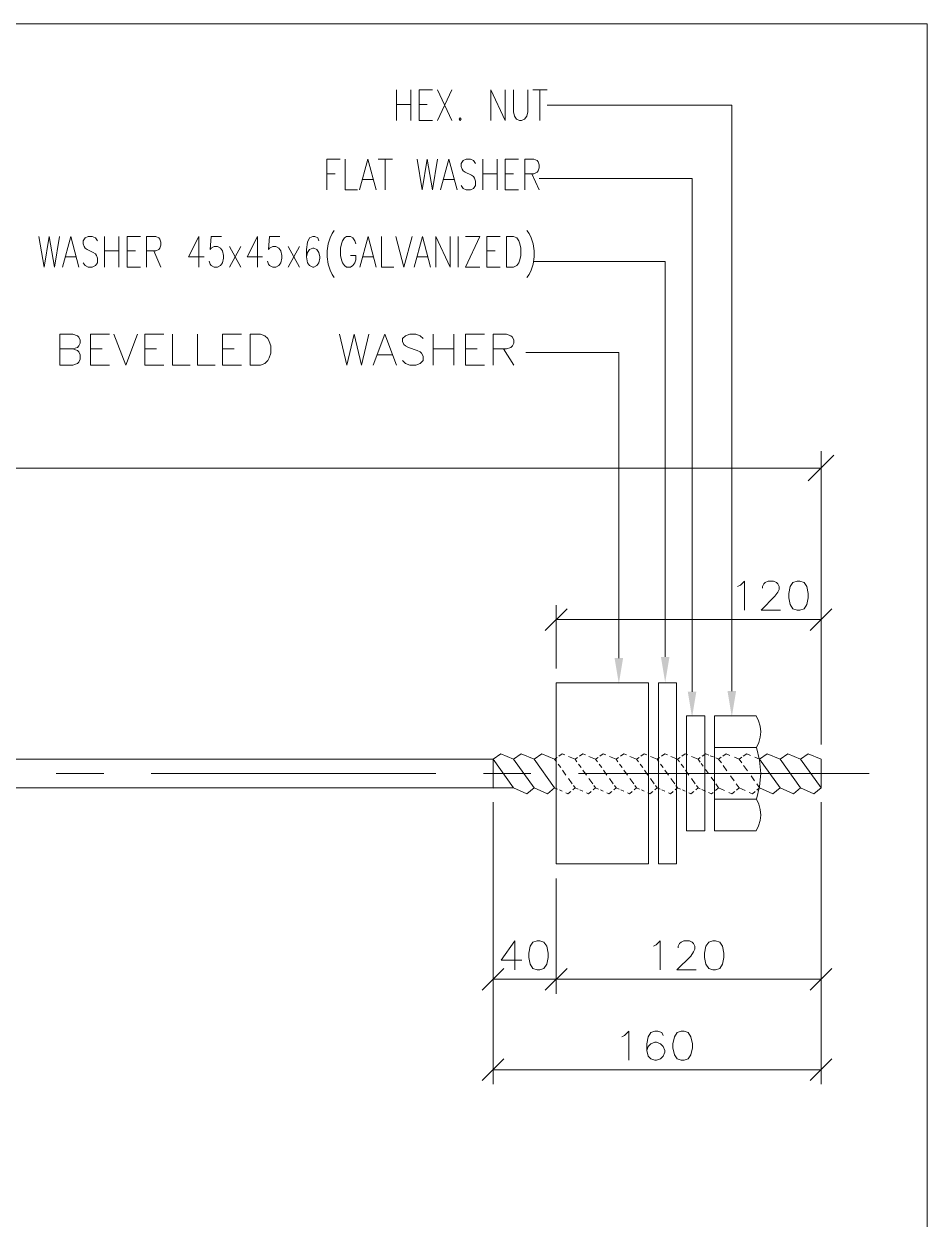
# Model space of a CAD drawing. Header units: millimetres. Extents: x 2 to 579, y 1 to 405.
# Drawn here: x 193.1 to 240.7, y 161 to 223.9 of the extents above; entities that cross this region are included whole.
import ezdxf

# ---------------------------------------------------------------- set-up
doc = ezdxf.new("R2010")
doc.units = ezdxf.units.MM
doc.linetypes.add('XKITLINE00', pattern=[0])
doc.layers.add('GraphicObject', color=6, linetype='Continuous', lineweight=0)
doc.layers.add('LinkedObject', color=7, linetype='Continuous', lineweight=0)

# ---------------------------------------------------------------- blocks, each defined once
blk = doc.blocks.new('*A3')
at = {"layer": 'GraphicObject', "color": 3, "linetype": 'XKITLINE00', "lineweight": 0}
for p, q in [((240.699, 223.904), (106.14, 223.904)), ((240.699, 84.952), (240.699, 223.904))]:
    blk.add_line(p, q, dxfattribs=at)
blk = doc.blocks.new('*A4')
at = {"layer": 'LinkedObject'}
for points in [[(224.687, 190.517), (224.462, 189.167), (224.237, 190.517)], [(227.129, 190.578), (226.904, 189.228), (226.679, 190.578)], [(228.543, 188.739), (228.318, 187.389), (228.093, 188.739)], [(230.637, 188.778), (230.412, 187.428), (230.187, 188.778)]]:
    blk.add_hatch(color=1, dxfattribs=at).paths.add_polyline_path(points, flags=17)
at = {"layer": 'LinkedObject', "color": 2, "linetype": 'XKITLINE00', "lineweight": 0}
for p, q in [((212.749, 220.43), (212.749, 218.81)), ((213.505, 220.43), (213.505, 218.81)), ((213.937, 218.81), (213.937, 220.43)), ((213.937, 220.43), (214.639, 220.43)), ((215.665, 220.43), (214.909, 218.81)), ((214.909, 220.43), (215.665, 218.81)), ((217.717, 218.81), (217.717, 220.43)), ((217.717, 220.43), (218.473, 218.81)), ((218.473, 218.81), (218.473, 220.43)), ((218.905, 220.43), (218.905, 219.273)), ((219.661, 219.273), (219.661, 220.43)), ((219.931, 220.43), (220.687, 220.43)), ((220.309, 220.43), (220.309, 218.81)), ((212.749, 219.659), (213.505, 219.659)), ((213.937, 219.659), (214.369, 219.659)), ((218.905, 219.273), (218.959, 219.042)), ((218.959, 219.042), (219.067, 218.888)), ((219.499, 218.888), (219.607, 219.042)), ((219.607, 219.042), (219.661, 219.273)), ((214.639, 218.81), (213.937, 218.81)), ((216.097, 218.965), (216.043, 218.888)), ((216.043, 218.888), (216.097, 218.81)), ((216.151, 218.888), (216.097, 218.965)), ((216.097, 218.81), (216.151, 218.888)), ((219.067, 218.888), (219.229, 218.81)), ((219.229, 218.81), (219.337, 218.81)), ((219.337, 218.81), (219.499, 218.888)), ((209.082, 215.169), (209.082, 216.789)), ((209.082, 216.789), (209.784, 216.789)), ((210.054, 216.789), (210.054, 215.169)), ((210.81, 215.169), (211.242, 216.789)), ((211.242, 216.789), (211.674, 215.169)), ((211.782, 216.789), (212.538, 216.789)), ((212.16, 216.789), (212.16, 215.169)), ((213.834, 216.789), (214.104, 215.169)), ((214.104, 215.169), (214.374, 216.789)), ((214.374, 216.789), (214.644, 215.169)), ((214.644, 215.169), (214.914, 216.789)), ((215.076, 215.169), (215.508, 216.789)), ((215.508, 216.789), (215.94, 215.169)), ((216.156, 216.558), (216.264, 216.712)), ((216.156, 216.403), (216.156, 216.558)), ((216.264, 216.712), (216.426, 216.789)), ((216.426, 216.789), (216.642, 216.789)), ((216.642, 216.789), (216.804, 216.712)), ((216.804, 216.712), (216.912, 216.558)), ((217.29, 216.789), (217.29, 215.169)), ((218.046, 216.789), (218.046, 215.169)), ((218.478, 215.169), (218.478, 216.789)), ((218.478, 216.789), (219.18, 216.789)), ((219.504, 215.169), (219.504, 216.789)), ((219.504, 216.789), (219.99, 216.789)), ((219.99, 216.789), (220.152, 216.712)), ((220.152, 216.712), (220.206, 216.635)), ((220.206, 216.635), (220.26, 216.48)), ((220.26, 216.48), (220.26, 216.326)), ((209.082, 216.018), (209.514, 216.018)), ((216.21, 216.249), (216.156, 216.403)), ((216.264, 216.172), (216.21, 216.249)), ((216.372, 216.095), (216.264, 216.172)), ((216.696, 215.94), (216.372, 216.095)), ((216.804, 215.863), (216.696, 215.94)), ((216.858, 215.786), (216.804, 215.863)), ((217.29, 216.018), (218.046, 216.018)), ((218.478, 216.018), (218.91, 216.018)), ((219.99, 216.018), (219.504, 216.018)), ((219.882, 216.018), (220.26, 215.169)), ((220.152, 216.095), (219.99, 216.018)), ((220.206, 216.172), (220.152, 216.095)), ((220.26, 216.326), (220.206, 216.172)), ((210.972, 215.709), (211.512, 215.709)), ((215.238, 215.709), (215.778, 215.709)), ((216.156, 215.4), (216.264, 215.246)), ((216.264, 215.246), (216.426, 215.169)), ((216.642, 215.169), (216.804, 215.246)), ((216.804, 215.246), (216.912, 215.4)), ((216.912, 215.632), (216.858, 215.786)), ((216.912, 215.4), (216.912, 215.632)), ((210.054, 215.169), (210.702, 215.169)), ((216.426, 215.169), (216.642, 215.169)), ((219.18, 215.169), (218.478, 215.169)), ((193.918, 212.719), (194.188, 211.099)), ((194.188, 211.099), (194.458, 212.719)), ((194.458, 212.719), (194.728, 211.099)), ((194.728, 211.099), (194.998, 212.719)), ((195.16, 211.099), (195.592, 212.719)), ((195.592, 212.719), (196.024, 211.099)), ((196.348, 212.642), (196.51, 212.719)), ((196.51, 212.719), (196.726, 212.719)), ((196.726, 212.719), (196.888, 212.642)), ((197.374, 212.719), (197.374, 211.099)), ((198.13, 212.719), (198.13, 211.099)), ((198.562, 211.099), (198.562, 212.719)), ((198.562, 212.719), (199.264, 212.719)), ((199.588, 211.099), (199.588, 212.719)), ((199.588, 212.719), (200.074, 212.719)), ((200.074, 212.719), (200.236, 212.642)), ((202.342, 212.719), (201.802, 211.639)), ((202.342, 211.099), (202.342, 212.719)), ((202.936, 212.025), (202.99, 212.719)), ((202.99, 212.719), (203.53, 212.719)), ((205.42, 212.719), (204.88, 211.639)), ((205.42, 211.099), (205.42, 212.719)), ((206.014, 212.025), (206.068, 212.719)), ((206.068, 212.719), (206.608, 212.719)), ((208.336, 212.719), (208.174, 212.642)), ((208.444, 212.719), (208.336, 212.719)), ((208.606, 212.642), (208.444, 212.719)), ((209.254, 212.642), (209.362, 212.873)), ((209.362, 212.873), (209.47, 213.028)), ((210.118, 212.719), (210.01, 212.642)), ((210.334, 212.719), (210.118, 212.719)), ((210.442, 212.642), (210.334, 212.719)), ((210.82, 211.099), (211.252, 212.719)), ((211.252, 212.719), (211.684, 211.099)), ((211.954, 212.719), (211.954, 211.099)), ((212.71, 212.719), (213.142, 211.099)), ((213.142, 211.099), (213.574, 212.719)), ((213.682, 211.099), (214.114, 212.719)), ((214.114, 212.719), (214.546, 211.099)), ((214.816, 211.099), (214.816, 212.719)), ((214.816, 212.719), (215.572, 211.099)), ((215.572, 211.099), (215.572, 212.719)), ((216.004, 212.719), (216.004, 211.099)), ((216.382, 212.719), (217.138, 212.719)), ((217.138, 212.719), (216.382, 211.099)), ((217.516, 211.099), (217.516, 212.719)), ((217.516, 212.719), (218.218, 212.719)), ((218.542, 211.099), (218.542, 212.719)), ((218.542, 212.719), (218.92, 212.719)), ((218.92, 212.719), (219.082, 212.642)), ((219.73, 212.873), (219.622, 213.028)), ((219.838, 212.642), (219.73, 212.873)), ((196.24, 212.488), (196.348, 212.642)), ((196.24, 212.333), (196.24, 212.488)), ((196.294, 212.179), (196.24, 212.333)), ((196.348, 212.102), (196.294, 212.179)), ((196.456, 212.025), (196.348, 212.102)), ((196.888, 212.642), (196.996, 212.488)), ((200.236, 212.642), (200.29, 212.565)), ((200.29, 212.102), (200.236, 212.025)), ((200.29, 212.565), (200.344, 212.411)), ((200.344, 212.256), (200.29, 212.102)), ((200.344, 212.411), (200.344, 212.256)), ((202.99, 212.102), (202.936, 212.025)), ((203.152, 212.179), (202.99, 212.102)), ((203.314, 212.179), (203.152, 212.179)), ((203.476, 212.102), (203.314, 212.179)), ((203.584, 211.948), (203.476, 212.102)), ((204.556, 212.179), (203.962, 211.099)), ((203.962, 212.179), (204.556, 211.099)), ((206.068, 212.102), (206.014, 212.025)), ((206.23, 212.179), (206.068, 212.102)), ((206.392, 212.179), (206.23, 212.179)), ((206.554, 212.102), (206.392, 212.179)), ((206.662, 211.948), (206.554, 212.102)), ((207.634, 212.179), (207.04, 211.099)), ((207.04, 212.179), (207.634, 211.099)), ((208.066, 212.411), (208.012, 212.025)), ((208.174, 212.642), (208.066, 212.411)), ((208.336, 212.102), (208.174, 212.025)), ((208.39, 212.102), (208.336, 212.102)), ((208.552, 212.025), (208.39, 212.102)), ((208.66, 212.488), (208.606, 212.642)), ((209.092, 211.948), (209.146, 212.333)), ((209.146, 212.333), (209.254, 212.642)), ((209.848, 212.333), (209.794, 212.102)), ((209.794, 212.102), (209.794, 211.716)), ((209.902, 212.488), (209.848, 212.333)), ((210.01, 212.642), (209.902, 212.488)), ((210.55, 212.488), (210.442, 212.642)), ((210.604, 212.333), (210.55, 212.488)), ((219.082, 212.642), (219.19, 212.488)), ((219.19, 212.488), (219.244, 212.333)), ((219.244, 212.333), (219.298, 212.102)), ((219.298, 212.102), (219.298, 211.716)), ((219.946, 212.333), (219.838, 212.642)), ((220, 211.948), (219.946, 212.333)), ((195.322, 211.639), (195.862, 211.639)), ((196.78, 211.871), (196.456, 212.025)), ((196.888, 211.793), (196.78, 211.871)), ((196.942, 211.716), (196.888, 211.793)), ((196.996, 211.562), (196.942, 211.716)), ((196.996, 211.331), (196.996, 211.562)), ((197.374, 211.948), (198.13, 211.948)), ((198.562, 211.948), (198.994, 211.948)), ((200.074, 211.948), (199.588, 211.948)), ((199.966, 211.948), (200.344, 211.099)), ((200.236, 212.025), (200.074, 211.948)), ((201.802, 211.639), (202.612, 211.639)), ((203.638, 211.716), (203.584, 211.948)), ((203.584, 211.331), (203.638, 211.562)), ((203.638, 211.562), (203.638, 211.716)), ((204.88, 211.639), (205.69, 211.639)), ((206.716, 211.716), (206.662, 211.948)), ((206.662, 211.331), (206.716, 211.562)), ((206.716, 211.562), (206.716, 211.716)), ((208.012, 212.025), (208.012, 211.639)), ((208.066, 211.871), (208.012, 211.639)), ((208.012, 211.639), (208.066, 211.331)), ((208.174, 212.025), (208.066, 211.871)), ((208.66, 211.871), (208.552, 212.025)), ((208.714, 211.639), (208.66, 211.871)), ((208.66, 211.331), (208.714, 211.562)), ((208.714, 211.562), (208.714, 211.639)), ((209.092, 211.639), (209.092, 211.948)), ((209.146, 211.253), (209.092, 211.639)), ((209.794, 211.716), (209.848, 211.485)), ((209.848, 211.485), (209.902, 211.331)), ((210.604, 211.716), (210.334, 211.716)), ((210.55, 211.331), (210.604, 211.485)), ((210.604, 211.485), (210.604, 211.716)), ((210.982, 211.639), (211.522, 211.639)), ((213.844, 211.639), (214.384, 211.639)), ((217.516, 211.948), (217.948, 211.948)), ((219.244, 211.485), (219.19, 211.331)), ((219.298, 211.716), (219.244, 211.485)), ((219.946, 211.253), (220, 211.639)), ((220, 211.639), (220, 211.948)), ((196.24, 211.331), (196.348, 211.176)), ((196.348, 211.176), (196.51, 211.099)), ((196.51, 211.099), (196.726, 211.099)), ((196.726, 211.099), (196.888, 211.176)), ((196.888, 211.176), (196.996, 211.331)), ((199.264, 211.099), (198.562, 211.099)), ((202.882, 211.408), (202.936, 211.253)), ((202.936, 211.253), (202.99, 211.176)), ((202.99, 211.176), (203.152, 211.099)), ((203.152, 211.099), (203.314, 211.099)), ((203.314, 211.099), (203.476, 211.176)), ((203.476, 211.176), (203.584, 211.331)), ((205.96, 211.408), (206.014, 211.253)), ((206.014, 211.253), (206.068, 211.176)), ((206.068, 211.176), (206.23, 211.099)), ((206.23, 211.099), (206.392, 211.099)), ((206.392, 211.099), (206.554, 211.176)), ((206.554, 211.176), (206.662, 211.331)), ((208.066, 211.331), (208.174, 211.176)), ((208.174, 211.176), (208.336, 211.099)), ((208.336, 211.099), (208.39, 211.099)), ((208.39, 211.099), (208.552, 211.176)), ((208.552, 211.176), (208.66, 211.331)), ((209.254, 210.945), (209.146, 211.253)), ((209.362, 210.713), (209.254, 210.945)), ((209.902, 211.331), (210.01, 211.176)), ((210.01, 211.176), (210.118, 211.099)), ((210.118, 211.099), (210.334, 211.099)), ((210.334, 211.099), (210.442, 211.176)), ((210.442, 211.176), (210.55, 211.331)), ((211.954, 211.099), (212.602, 211.099)), ((216.382, 211.099), (217.138, 211.099)), ((218.218, 211.099), (217.516, 211.099)), ((218.92, 211.099), (218.542, 211.099)), ((219.082, 211.176), (218.92, 211.099)), ((219.19, 211.331), (219.082, 211.176)), ((219.73, 210.713), (219.838, 210.945)), ((219.838, 210.945), (219.946, 211.253)), ((209.47, 210.559), (209.362, 210.713)), ((219.622, 210.559), (219.73, 210.713)), ((195.016, 205.944), (195.016, 207.564)), ((195.016, 207.564), (195.71, 207.564)), ((195.71, 207.564), (195.942, 207.487)), ((195.942, 207.487), (196.019, 207.41)), ((196.019, 207.41), (196.096, 207.255)), ((196.096, 207.101), (196.019, 206.947)), ((196.096, 207.255), (196.096, 207.101)), ((196.636, 205.944), (196.636, 207.564)), ((196.636, 207.564), (197.639, 207.564)), ((197.87, 207.564), (198.487, 205.944)), ((198.487, 205.944), (199.104, 207.564)), ((199.49, 205.944), (199.49, 207.564)), ((199.49, 207.564), (200.493, 207.564)), ((200.956, 207.564), (200.956, 205.944)), ((202.267, 207.564), (202.267, 205.944)), ((203.579, 205.944), (203.579, 207.564)), ((203.579, 207.564), (204.582, 207.564)), ((205.044, 205.944), (205.044, 207.564)), ((205.044, 207.564), (205.584, 207.564)), ((205.584, 207.564), (205.816, 207.487)), ((205.816, 207.487), (205.97, 207.332)), ((205.97, 207.332), (206.047, 207.178)), ((206.047, 207.178), (206.124, 206.947)), ((209.75, 207.564), (210.136, 205.944)), ((210.136, 205.944), (210.522, 207.564)), ((210.522, 207.564), (210.907, 205.944)), ((210.907, 205.944), (211.293, 207.564)), ((211.524, 205.944), (212.142, 207.564)), ((212.142, 207.564), (212.759, 205.944)), ((213.067, 207.332), (213.222, 207.487)), ((213.067, 207.178), (213.067, 207.332)), ((213.144, 207.024), (213.067, 207.178)), ((213.222, 207.487), (213.453, 207.564)), ((213.453, 207.564), (213.762, 207.564)), ((213.762, 207.564), (213.993, 207.487)), ((213.993, 207.487), (214.147, 207.332)), ((214.687, 207.564), (214.687, 205.944)), ((215.767, 207.564), (215.767, 205.944)), ((216.384, 205.944), (216.384, 207.564)), ((216.384, 207.564), (217.387, 207.564)), ((217.85, 205.944), (217.85, 207.564)), ((217.85, 207.564), (218.544, 207.564)), ((218.544, 207.564), (218.776, 207.487)), ((218.776, 207.487), (218.853, 207.41)), ((218.853, 207.41), (218.93, 207.255)), ((218.93, 207.101), (218.853, 206.947)), ((218.93, 207.255), (218.93, 207.101)), ((195.71, 206.792), (195.016, 206.792)), ((195.016, 206.792), (195.71, 206.792)), ((195.942, 206.87), (195.71, 206.792)), ((195.71, 206.792), (195.942, 206.715)), ((196.019, 206.947), (195.942, 206.87)), ((195.942, 206.715), (196.019, 206.638)), ((196.019, 206.638), (196.096, 206.484)), ((196.096, 206.484), (196.096, 206.252)), ((196.636, 206.792), (197.253, 206.792)), ((199.49, 206.792), (200.107, 206.792)), ((203.579, 206.792), (204.196, 206.792)), ((206.124, 206.561), (206.047, 206.33)), ((206.124, 206.947), (206.124, 206.561)), ((211.756, 206.484), (212.527, 206.484)), ((213.222, 206.947), (213.144, 207.024)), ((213.376, 206.87), (213.222, 206.947)), ((213.839, 206.715), (213.376, 206.87)), ((213.993, 206.638), (213.839, 206.715)), ((214.07, 206.561), (213.993, 206.638)), ((214.147, 206.407), (214.07, 206.561)), ((214.147, 206.175), (214.147, 206.407)), ((214.687, 206.792), (215.767, 206.792)), ((216.384, 206.792), (217.002, 206.792)), ((218.544, 206.792), (217.85, 206.792)), ((218.39, 206.792), (218.93, 205.944)), ((218.776, 206.87), (218.544, 206.792)), ((218.853, 206.947), (218.776, 206.87)), ((195.71, 205.944), (195.016, 205.944)), ((195.942, 206.021), (195.71, 205.944)), ((196.019, 206.098), (195.942, 206.021)), ((196.096, 206.252), (196.019, 206.098)), ((197.639, 205.944), (196.636, 205.944)), ((200.493, 205.944), (199.49, 205.944)), ((200.956, 205.944), (201.882, 205.944)), ((202.267, 205.944), (203.193, 205.944)), ((204.582, 205.944), (203.579, 205.944)), ((205.584, 205.944), (205.044, 205.944)), ((205.816, 206.021), (205.584, 205.944)), ((205.97, 206.175), (205.816, 206.021)), ((206.047, 206.33), (205.97, 206.175)), ((213.067, 206.175), (213.222, 206.021)), ((213.222, 206.021), (213.453, 205.944)), ((213.453, 205.944), (213.762, 205.944)), ((213.762, 205.944), (213.993, 206.021)), ((213.993, 206.021), (214.147, 206.175)), ((217.387, 205.944), (216.384, 205.944))]:
    blk.add_line(p, q, dxfattribs=at)
at = {"layer": 'LinkedObject', "color": 1, "linetype": 'XKITLINE00', "lineweight": 0}
for p, q in [((230.412, 219.62), (220.691, 219.62)), ((230.412, 188.778), (230.412, 219.62)), ((228.318, 215.772), (220.264, 215.772)), ((228.318, 188.739), (228.318, 215.772)), ((226.904, 211.388), (220.004, 211.388)), ((226.904, 190.578), (226.904, 211.388)), ((224.462, 206.6), (219.555, 206.6)), ((224.462, 190.517), (224.462, 206.6)), ((235.116, 186.099), (235.116, 201.416)), ((234.441, 199.841), (235.791, 201.191)), ((235.116, 200.516), (112.64, 200.516)), ((221.162, 189.971), (221.162, 193.306)), ((235.116, 185.964), (235.116, 193.306)), ((221.736, 193.115), (220.588, 191.967)), ((234.542, 191.967), (235.689, 193.115)), ((221.162, 192.541), (235.116, 192.541)), ((217.836, 182.92), (217.836, 168.074)), ((217.836, 182.877), (217.836, 172.838)), ((235.116, 182.92), (235.116, 168.074)), ((235.116, 181.84), (235.116, 172.838)), ((221.162, 178.912), (221.162, 172.838)), ((221.162, 177.78), (221.162, 172.838)), ((218.409, 174.176), (217.262, 173.029)), ((220.588, 173.029), (221.736, 174.176)), ((221.736, 174.176), (220.588, 173.029)), ((234.542, 173.029), (235.689, 174.176)), ((217.836, 173.603), (221.162, 173.603)), ((221.162, 173.603), (235.116, 173.603)), ((218.409, 169.413), (217.262, 168.266)), ((234.542, 168.266), (235.689, 169.413)), ((235.116, 168.839), (217.836, 168.839))]:
    blk.add_line(p, q, dxfattribs=at)
at = {"layer": 'LinkedObject', "color": 7, "linetype": 'XKITLINE00', "lineweight": 0}
for p, q in [((230.865, 194.35), (231.083, 194.568)), ((231.083, 194.568), (231.083, 193.038)), ((232.103, 194.423), (232.176, 194.496)), ((232.176, 194.496), (232.322, 194.568)), ((232.322, 194.568), (232.613, 194.568)), ((232.613, 194.568), (232.759, 194.496)), ((232.759, 194.496), (232.832, 194.423)), ((233.633, 194.496), (233.488, 194.277)), ((233.852, 194.568), (233.633, 194.496)), ((233.998, 194.568), (233.852, 194.568)), ((234.216, 194.496), (233.998, 194.568)), ((234.362, 194.277), (234.216, 194.496)), ((230.719, 194.277), (230.865, 194.35)), ((232.03, 194.277), (232.103, 194.423)), ((232.03, 194.204), (232.03, 194.277)), ((232.832, 193.986), (232.686, 193.767)), ((232.832, 194.423), (232.905, 194.277)), ((232.905, 194.131), (232.832, 193.986)), ((232.905, 194.277), (232.905, 194.131)), ((233.488, 194.277), (233.415, 193.913)), ((233.415, 193.913), (233.415, 193.694)), ((234.435, 193.913), (234.362, 194.277)), ((234.435, 193.694), (234.435, 193.913)), ((232.686, 193.767), (231.958, 193.038)), ((233.415, 193.694), (233.488, 193.33)), ((233.488, 193.33), (233.633, 193.111)), ((234.216, 193.111), (234.362, 193.33)), ((234.362, 193.33), (234.435, 193.694)), ((231.958, 193.038), (232.978, 193.038)), ((233.633, 193.111), (233.852, 193.038)), ((233.852, 193.038), (233.998, 193.038)), ((233.998, 193.038), (234.216, 193.111)), ((235.116, 192.541), (235.116, 192.541)), ((221.162, 189.206), (221.162, 189.206)), ((129.92, 185.199), (217.836, 185.199)), ((218.242, 185.468), (217.836, 185.199)), ((218.242, 185.468), (217.836, 185.199)), ((218.916, 183.685), (217.836, 185.199)), ((217.836, 185.199), (217.836, 183.685)), ((218.916, 183.685), (217.836, 185.199)), ((218.916, 185.199), (218.242, 185.468)), ((218.916, 185.199), (218.242, 185.468)), ((219.322, 185.468), (218.916, 185.199)), ((219.322, 185.468), (218.916, 185.199)), ((219.996, 183.685), (218.916, 185.199)), ((219.996, 183.685), (218.916, 185.199)), ((219.996, 185.199), (219.322, 185.468)), ((219.996, 185.199), (219.322, 185.468)), ((220.402, 185.468), (219.996, 185.199)), ((221.076, 183.685), (219.996, 185.199)), ((221.076, 185.199), (220.402, 185.468)), ((221.206, 185.285), (221.076, 185.199)), ((221.176, 185.058), (221.076, 185.199)), ((221.482, 185.468), (221.301, 185.348)), ((221.623, 185.412), (221.482, 185.468)), ((222.156, 185.199), (221.805, 185.339)), ((222.286, 185.285), (222.156, 185.199)), ((222.256, 185.058), (222.156, 185.199)), ((222.562, 185.468), (222.381, 185.348)), ((222.703, 185.412), (222.562, 185.468)), ((223.236, 185.199), (222.885, 185.339)), ((223.366, 185.285), (223.236, 185.199)), ((223.336, 185.058), (223.236, 185.199)), ((223.642, 185.468), (223.461, 185.348)), ((223.783, 185.412), (223.642, 185.468)), ((224.316, 185.199), (223.965, 185.339)), ((224.446, 185.285), (224.316, 185.199)), ((224.416, 185.058), (224.316, 185.199)), ((224.722, 185.468), (224.541, 185.348)), ((224.863, 185.412), (224.722, 185.468)), ((225.396, 185.199), (225.045, 185.339)), ((225.526, 185.285), (225.396, 185.199)), ((225.496, 185.058), (225.396, 185.199)), ((225.802, 185.468), (225.621, 185.348)), ((225.943, 185.412), (225.802, 185.468)), ((226.476, 185.199), (226.125, 185.339)), ((226.606, 185.285), (226.476, 185.199)), ((226.576, 185.058), (226.476, 185.199)), ((226.882, 185.468), (226.701, 185.348)), ((227.023, 185.412), (226.882, 185.468)), ((227.556, 185.199), (227.205, 185.339)), ((227.686, 185.285), (227.556, 185.199)), ((227.656, 185.058), (227.556, 185.199)), ((227.962, 185.468), (227.781, 185.348)), ((228.103, 185.412), (227.962, 185.468)), ((228.636, 185.199), (228.285, 185.339)), ((228.75, 185.275), (228.636, 185.199)), ((228.75, 185.038), (228.636, 185.199)), ((229.042, 185.468), (228.859, 185.347)), ((229.205, 185.403), (229.042, 185.468)), ((229.446, 185.307), (229.275, 185.375)), ((229.716, 185.199), (229.569, 185.257)), ((229.853, 185.29), (229.716, 185.199)), ((229.862, 184.993), (229.716, 185.199)), ((230.122, 185.468), (229.938, 185.347)), ((230.315, 185.391), (230.122, 185.468)), ((230.796, 185.199), (230.546, 185.299)), ((230.933, 185.29), (230.796, 185.199)), ((230.942, 184.993), (230.796, 185.199)), ((231.202, 185.468), (231.018, 185.347)), ((231.395, 185.391), (231.202, 185.468)), ((231.876, 185.199), (231.626, 185.299)), ((232.282, 185.468), (231.876, 185.199)), ((232.956, 183.685), (231.876, 185.199)), ((232.956, 185.199), (232.282, 185.468)), ((233.362, 185.468), (232.956, 185.199)), ((234.036, 183.685), (232.956, 185.199)), ((234.036, 185.199), (233.362, 185.468)), ((234.442, 185.468), (234.036, 185.199)), ((235.116, 183.685), (234.036, 185.199)), ((235.116, 185.199), (234.442, 185.468)), ((235.116, 185.199), (235.116, 185.199)), ((235.116, 185.199), (235.116, 185.199)), ((235.116, 185.199), (235.116, 183.685)), ((221.398, 184.746), (221.263, 184.937)), ((221.675, 184.358), (221.489, 184.619)), ((222.478, 184.746), (222.343, 184.937)), ((222.755, 184.358), (222.569, 184.619)), ((223.558, 184.746), (223.423, 184.937)), ((223.835, 184.358), (223.649, 184.619)), ((224.638, 184.746), (224.503, 184.937)), ((224.915, 184.358), (224.729, 184.619)), ((225.718, 184.746), (225.583, 184.937)), ((225.995, 184.358), (225.809, 184.619)), ((226.798, 184.746), (226.663, 184.937)), ((227.075, 184.358), (226.889, 184.619)), ((227.878, 184.746), (227.743, 184.937)), ((228.155, 184.358), (227.969, 184.619)), ((228.905, 184.821), (228.8, 184.969)), ((229.176, 184.442), (229.029, 184.648)), ((230.152, 184.586), (229.952, 184.867)), ((231.232, 184.586), (231.032, 184.867)), ((221.076, 183.685), (220.99, 183.805)), ((222.01, 183.889), (221.805, 184.176)), ((222.156, 183.685), (222.07, 183.805)), ((223.09, 183.889), (222.885, 184.176)), ((223.236, 183.685), (223.15, 183.805)), ((224.17, 183.889), (223.965, 184.176)), ((224.316, 183.685), (224.23, 183.805)), ((225.25, 183.889), (225.045, 184.176)), ((225.396, 183.685), (225.31, 183.805)), ((226.33, 183.889), (226.125, 184.176)), ((226.476, 183.685), (226.39, 183.805)), ((227.41, 183.889), (227.205, 184.176)), ((227.556, 183.685), (227.47, 183.805)), ((228.49, 183.889), (228.285, 184.176)), ((228.636, 183.685), (228.55, 183.805)), ((229.458, 184.047), (229.318, 184.242)), ((229.716, 183.685), (229.564, 183.897)), ((230.532, 184.054), (230.346, 184.315)), ((230.796, 183.685), (230.65, 183.888)), ((231.612, 184.054), (231.426, 184.315)), ((231.876, 183.685), (231.73, 183.888)), ((217.836, 183.685), (128.84, 183.685)), ((217.836, 183.685), (217.836, 183.685)), ((217.836, 183.685), (218.916, 183.685)), ((217.836, 183.642), (217.836, 183.642)), ((218.916, 183.685), (219.621, 183.369)), ((218.916, 183.685), (219.621, 183.369)), ((219.621, 183.369), (219.996, 183.685)), ((219.621, 183.369), (219.996, 183.685)), ((219.996, 183.685), (220.701, 183.369)), ((220.701, 183.369), (221.076, 183.685)), ((221.076, 183.685), (221.235, 183.613)), ((221.335, 183.569), (221.481, 183.503)), ((221.671, 183.419), (221.781, 183.369)), ((221.781, 183.369), (221.926, 183.491)), ((222.036, 183.584), (222.156, 183.685)), ((222.156, 183.685), (222.315, 183.613)), ((222.415, 183.569), (222.561, 183.503)), ((222.751, 183.419), (222.861, 183.369)), ((222.861, 183.369), (223.006, 183.491)), ((223.116, 183.584), (223.236, 183.685)), ((223.236, 183.685), (223.395, 183.613)), ((223.495, 183.569), (223.641, 183.503)), ((223.831, 183.419), (223.941, 183.369)), ((223.941, 183.369), (224.086, 183.491)), ((224.196, 183.584), (224.316, 183.685)), ((224.316, 183.685), (224.475, 183.613)), ((224.575, 183.569), (224.721, 183.503)), ((224.911, 183.419), (225.021, 183.369)), ((225.021, 183.369), (225.166, 183.491)), ((225.276, 183.584), (225.396, 183.685)), ((225.396, 183.685), (225.555, 183.613)), ((225.655, 183.569), (225.801, 183.503)), ((225.991, 183.419), (226.101, 183.369)), ((226.101, 183.369), (226.246, 183.491)), ((226.356, 183.584), (226.476, 183.685)), ((226.476, 183.685), (226.635, 183.613)), ((226.735, 183.569), (226.881, 183.503)), ((227.071, 183.419), (227.181, 183.369)), ((227.181, 183.369), (227.326, 183.491)), ((227.436, 183.584), (227.556, 183.685)), ((227.556, 183.685), (227.715, 183.613)), ((227.815, 183.569), (227.961, 183.503)), ((228.151, 183.419), (228.261, 183.369)), ((228.261, 183.369), (228.406, 183.491)), ((228.516, 183.584), (228.636, 183.685)), ((228.636, 183.685), (228.75, 183.633)), ((228.842, 183.592), (229.03, 183.508)), ((229.182, 183.44), (229.341, 183.369)), ((229.341, 183.369), (229.43, 183.444)), ((229.552, 183.547), (229.716, 183.685)), ((229.716, 183.685), (230.036, 183.542)), ((230.254, 183.444), (230.421, 183.369)), ((230.421, 183.369), (230.567, 183.493)), ((230.653, 183.564), (230.796, 183.685)), ((230.796, 183.685), (231.116, 183.542)), ((231.334, 183.444), (231.501, 183.369)), ((231.501, 183.369), (231.647, 183.493)), ((231.733, 183.564), (231.876, 183.685)), ((231.876, 183.685), (232.581, 183.369)), ((232.581, 183.369), (232.956, 183.685)), ((232.956, 183.685), (233.661, 183.369)), ((233.661, 183.369), (234.036, 183.685)), ((234.036, 183.685), (234.741, 183.369)), ((234.741, 183.369), (235.116, 183.685)), ((235.116, 183.685), (235.116, 183.685)), ((235.116, 182.605), (235.116, 182.605)), ((221.162, 179.677), (221.162, 179.677)), ((221.162, 178.545), (221.162, 178.545)), ((218.989, 175.63), (218.26, 174.61)), ((218.989, 174.1), (218.989, 175.63)), ((220.154, 175.63), (219.936, 175.557)), ((220.3, 175.63), (220.154, 175.63)), ((220.519, 175.557), (220.3, 175.63)), ((226.427, 175.411), (226.645, 175.63)), ((226.645, 175.63), (226.645, 174.1)), ((227.738, 175.557), (227.884, 175.63)), ((227.884, 175.63), (228.175, 175.63)), ((228.175, 175.63), (228.321, 175.557)), ((229.414, 175.63), (229.195, 175.557)), ((229.559, 175.63), (229.414, 175.63)), ((229.778, 175.557), (229.559, 175.63)), ((219.79, 175.338), (219.717, 174.974)), ((219.717, 174.974), (219.717, 174.756)), ((219.936, 175.557), (219.79, 175.338)), ((220.664, 175.338), (220.519, 175.557)), ((220.737, 174.974), (220.664, 175.338)), ((220.737, 174.756), (220.737, 174.974)), ((226.281, 175.338), (226.427, 175.411)), ((227.592, 175.338), (227.665, 175.484)), ((227.592, 175.266), (227.592, 175.338)), ((227.665, 175.484), (227.738, 175.557)), ((228.394, 175.047), (228.248, 174.828)), ((228.321, 175.557), (228.394, 175.484)), ((228.394, 175.484), (228.467, 175.338)), ((228.467, 175.193), (228.394, 175.047)), ((228.467, 175.338), (228.467, 175.193)), ((229.049, 175.338), (228.977, 174.974)), ((228.977, 174.974), (228.977, 174.756)), ((229.195, 175.557), (229.049, 175.338)), ((229.924, 175.338), (229.778, 175.557)), ((229.997, 174.974), (229.924, 175.338)), ((229.997, 174.756), (229.997, 174.974)), ((218.26, 174.61), (219.353, 174.61)), ((219.717, 174.756), (219.79, 174.391)), ((219.79, 174.391), (219.936, 174.173)), ((220.519, 174.173), (220.664, 174.391)), ((220.664, 174.391), (220.737, 174.756)), ((228.248, 174.828), (227.519, 174.1)), ((228.977, 174.756), (229.049, 174.391)), ((229.049, 174.391), (229.195, 174.173)), ((229.778, 174.173), (229.924, 174.391)), ((229.924, 174.391), (229.997, 174.756)), ((219.936, 174.173), (220.154, 174.1)), ((220.154, 174.1), (220.3, 174.1)), ((220.3, 174.1), (220.519, 174.173)), ((227.519, 174.1), (228.539, 174.1)), ((229.195, 174.173), (229.414, 174.1)), ((229.414, 174.1), (229.559, 174.1)), ((229.559, 174.1), (229.778, 174.173)), ((221.162, 173.603), (221.162, 173.603)), ((235.116, 173.603), (235.116, 173.603)), ((224.618, 170.575), (224.763, 170.648)), ((224.763, 170.648), (224.982, 170.867)), ((224.982, 170.867), (224.982, 169.337)), ((226.002, 170.575), (225.929, 170.211)), ((226.148, 170.794), (226.002, 170.575)), ((226.366, 170.867), (226.148, 170.794)), ((226.512, 170.867), (226.366, 170.867)), ((226.731, 170.794), (226.512, 170.867)), ((226.803, 170.648), (226.731, 170.794)), ((227.386, 170.575), (227.313, 170.211)), ((227.532, 170.794), (227.386, 170.575)), ((227.751, 170.867), (227.532, 170.794)), ((227.896, 170.867), (227.751, 170.867)), ((228.115, 170.794), (227.896, 170.867)), ((228.261, 170.575), (228.115, 170.794)), ((228.333, 170.211), (228.261, 170.575)), ((225.929, 170.211), (225.929, 169.847)), ((226.002, 170.065), (225.929, 169.847)), ((226.148, 170.211), (226.002, 170.065)), ((226.366, 170.284), (226.148, 170.211)), ((226.439, 170.284), (226.366, 170.284)), ((226.658, 170.211), (226.439, 170.284)), ((226.803, 170.065), (226.658, 170.211)), ((226.876, 169.847), (226.803, 170.065)), ((227.313, 170.211), (227.313, 169.992)), ((227.313, 169.992), (227.386, 169.628)), ((228.261, 169.628), (228.333, 169.992)), ((228.333, 169.992), (228.333, 170.211)), ((225.929, 169.847), (226.002, 169.555)), ((226.002, 169.555), (226.148, 169.41)), ((226.148, 169.41), (226.366, 169.337)), ((226.366, 169.337), (226.439, 169.337)), ((226.439, 169.337), (226.658, 169.41)), ((226.658, 169.41), (226.803, 169.555)), ((226.803, 169.555), (226.876, 169.774)), ((226.876, 169.774), (226.876, 169.847)), ((227.386, 169.628), (227.532, 169.41)), ((227.532, 169.41), (227.751, 169.337)), ((227.751, 169.337), (227.896, 169.337)), ((227.896, 169.337), (228.115, 169.41)), ((228.115, 169.41), (228.261, 169.628)), ((217.836, 168.839), (217.836, 168.839))]:
    blk.add_line(p, q, dxfattribs=at)
at = {"layer": 'LinkedObject', "color": 6, "linetype": 'XKITLINE00', "lineweight": 0}
for p, q in [((221.162, 179.677), (221.162, 189.206)), ((226.028, 189.206), (221.162, 189.206)), ((226.028, 179.677), (226.028, 189.206)), ((226.546, 179.677), (226.546, 189.206)), ((227.505, 189.206), (226.546, 189.206)), ((227.505, 179.677), (227.505, 189.206)), ((228.024, 181.417), (228.024, 187.467)), ((228.983, 187.467), (228.024, 187.467)), ((228.983, 181.417), (228.983, 187.467)), ((229.501, 187.467), (229.501, 184.442)), ((229.501, 187.467), (231.693, 187.467)), ((231.824, 187.206), (231.693, 187.467)), ((231.905, 186.927), (231.824, 187.206)), ((231.934, 186.638), (231.905, 186.927)), ((231.835, 186.067), (231.911, 186.348)), ((231.911, 186.348), (231.934, 186.638)), ((231.711, 185.804), (229.501, 185.804)), ((231.711, 185.804), (231.835, 186.067)), ((231.877, 185.132), (231.711, 185.804)), ((231.933, 184.442), (231.877, 185.132)), ((194.83, 184.442), (197.33, 184.442)), ((199.83, 184.442), (214.83, 184.442)), ((217.33, 184.442), (219.83, 184.442)), ((222.33, 184.442), (237.656, 184.442)), ((229.501, 181.417), (229.501, 184.442)), ((231.877, 183.752), (231.933, 184.442)), ((231.711, 183.08), (231.877, 183.752)), ((231.711, 183.08), (229.501, 183.08)), ((231.835, 182.817), (231.711, 183.08)), ((231.911, 182.536), (231.835, 182.817)), ((231.934, 182.246), (231.911, 182.536)), ((231.824, 181.677), (231.905, 181.957)), ((231.905, 181.957), (231.934, 182.246)), ((228.983, 181.417), (228.024, 181.417)), ((229.501, 181.417), (231.693, 181.417)), ((231.693, 181.417), (231.824, 181.677)), ((226.028, 179.677), (221.162, 179.677)), ((227.505, 179.677), (226.546, 179.677))]:
    blk.add_line(p, q, dxfattribs=at)

msp = doc.modelspace()

# ---------------------------------------------------------------- block references
at = {"lineweight": 0}
for name in ['*A3', '*A4']:
    msp.add_blockref(name, (0, 0), dxfattribs=at)

doc.saveas('drawing.dxf')
